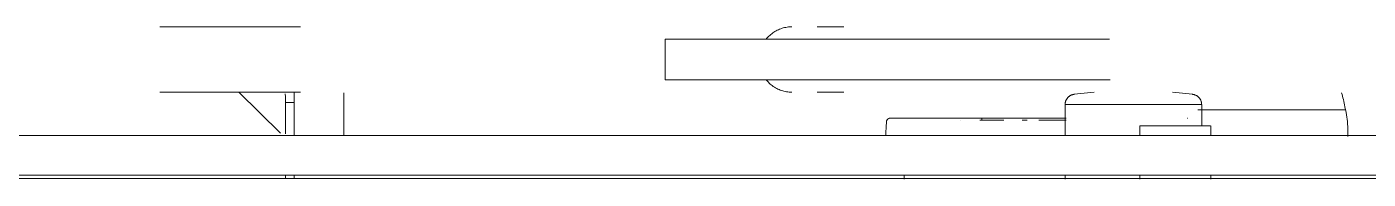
# Model space of a CAD drawing. Header units: millimetres. Extents: x -174154 to -170572, y -111302 to -109817.
# Drawn here: x -173989.14 to -173982.56, y -110912.91 to -110912.17 of the extents above; entities that cross this region are included whole.
import ezdxf

# ---------------------------------------------------------------- set-up
doc = ezdxf.new("R2010")
doc.units = ezdxf.units.MM
doc.linetypes.add('ACAD_ISO02W100', pattern=[15, 12, -3])
doc.layers.add('!Подложка', color=252, linetype='ACAD_ISO02W100', lineweight=25)
doc.layers.add('Специальное оборудование', color=7, linetype='Continuous', lineweight=18)

# ---------------------------------------------------------------- blocks, each defined once
blk = doc.blocks.new('Medical_All_ARJO_Enterprise-8000_Patient-Bed - Citadel-V3-В_АР_ПЭ_03 Этаж')
at = {"layer": 'Специальное оборудование'}
for p, q in [((-42.16, 514.46), (-58.55, 514.46)), ((-8.85, 514.46), (-26.9, 514.46)), ((-26.71, 514.46), (-8.79, 514.46)), ((271.41, 514.46), (263.73, 514.46)), ((263.73, 514.46), (276.93, 514.46)), ((276.25, 514.46), (271.41, 514.46)), ((189.25, 508.46), (189.25, 488.45)), ((189.25, 508.46), (239.32, 508.46)), ((239.32, 508.46), (407.2, 508.46)), ((239.32, 488.45), (189.25, 488.45)), ((407.55, 488.45), (239.32, 488.45)), ((-58.55, 482.46), (-42.16, 482.46)), ((-26.9, 482.46), (-8.85, 482.46)), ((-8.79, 482.46), (-26.71, 482.46)), ((0.59, 462.37), (-19.83, 482.46)), ((7.29, 475.26), (7.29, 482.07)), ((31.69, 482.07), (31.69, 475.26)), ((276.93, 482.46), (263.73, 482.46)), ((263.73, 482.46), (271.41, 482.46)), ((271.41, 482.46), (276.25, 482.46)), ((399.71, 482.46), (389.86, 481.38)), ((447.86, 481.38), (438.01, 482.46)), ((3.1, 476.83), (3.1, 479.65)), ((7.29, 477.34), (3.1, 477.34)), ((3.1, 470.41), (3.1, 476.8)), ((7.29, 472.43), (7.29, 475.26)), ((31.69, 475.26), (31.69, 472.43)), ((385.39, 476.41), (385.39, 460.99)), ((385.39, 476.41), (389.88, 476.41)), ((389.88, 476.41), (402.13, 476.41)), ((402.14, 476.41), (418.86, 476.41)), ((418.89, 476.41), (452.39, 476.41)), ((450.4, 473.76), (494.88, 473.76)), ((452.39, 466), (452.39, 476.41)), ((494.88, 473.76), (500.12, 473.76)), ((500.12, 473.76), (522.91, 473.76)), ((523.18, 472.43), (522.62, 475.26)), ((3.1, 462.08), (3.1, 470.41)), ((7.29, 463.22), (7.29, 472.43)), ((31.69, 472.43), (31.69, 463.22)), ((334.33, 468.77), (334.33, 468.77)), ((355.26, 468.77), (343.58, 468.77)), ((343.58, 468.77), (355.26, 468.77)), ((344.58, 469.7), (344.58, 468.77)), ((346.15, 469.7), (348.88, 469.7)), ((355.27, 468.77), (355.27, 468.77)), ((372.53, 469.7), (355.85, 469.7)), ((372.53, 469.7), (356.1, 469.7)), ((366.6, 468.77), (364.32, 468.77)), ((364.32, 468.77), (366.6, 468.77)), ((366.8, 468.77), (364.55, 468.77)), ((364.55, 468.77), (366.8, 468.77)), ((372.53, 469.7), (375.44, 469.7)), ((372.53, 469.7), (385.83, 469.7)), ((385.83, 469.7), (372.53, 469.7)), ((372.53, 469.7), (385.91, 469.7)), ((385.91, 469.7), (372.53, 469.7)), ((385.85, 468.77), (372.53, 468.77)), ((385.93, 468.77), (372.53, 468.77)), ((445.22, 469.7), (445.31, 469.7)), ((7.48, 461.23), (-1116, 461.23)), ((785.78, 461.23), (1.73, 461.23)), ((7.29, 461.23), (7.29, 463.22)), ((31.69, 463.22), (31.69, 460.99)), ((422.07, 466), (439.72, 466)), ((422.07, 460.99), (422.07, 466)), ((439.72, 466), (456.74, 466)), ((456.79, 460.99), (456.79, 466)), ((524.1, 460.76), (524.07, 463.22)), ((-1116, 441.72), (7.48, 441.72)), ((1.73, 441.72), (785.78, 441.72)), ((3.1, 440.05), (3.1, 441.63)), ((7.29, 441.63), (7.29, 439.97)), ((306.53, 441.95), (306.53, 439.78)), ((385.39, 441.95), (385.39, 439.78)), ((422.07, 439.78), (422.07, 441.95)), ((456.79, 439.78), (456.79, 441.95)), ((-88.81, 440.06), (-1047.99, 440.06)), ((729.01, 440.06), (42.34, 440.06))]:
    blk.add_line(p, q, dxfattribs=at)
at = {"layer": 'Специальное оборудование', "flags": 128}
for points in [[(10.51, 514.46), (7.31, 514.46), (4.12, 514.46), (0.94, 514.46), (-2.21, 514.46), (-5.34, 514.46), (-8.43, 514.46), (-11.49, 514.46), (-14.5, 514.46), (-17.47, 514.46), (-20.39, 514.46), (-23.25, 514.46), (-26.05, 514.46), (-28.79, 514.46), (-31.46, 514.46), (-34.05, 514.46), (-36.57, 514.46), (-39, 514.46), (-41.35, 514.46), (-42.16, 514.46)], [(238.79, 508.38), (239.2, 508.88), (239.62, 509.35), (240.07, 509.81), (240.53, 510.26), (241.01, 510.68), (241.51, 511.08), (242.02, 511.46), (242.55, 511.83), (243.09, 512.17), (243.64, 512.49), (244.21, 512.78), (244.79, 513.06), (245.38, 513.31), (245.98, 513.53), (246.59, 513.74), (247.2, 513.91), (247.82, 514.07), (248.45, 514.19), (249.08, 514.3), (249.72, 514.38), (250.35, 514.43), (250.99, 514.45), (251.34, 514.46)], [(251.34, 482.46), (250.7, 482.47), (250.06, 482.51), (249.42, 482.57), (248.79, 482.66), (248.16, 482.78), (247.53, 482.92), (246.92, 483.08), (246.3, 483.27), (245.7, 483.48), (245.11, 483.72), (244.52, 483.98), (243.95, 484.27), (243.39, 484.57), (242.84, 484.9), (242.3, 485.25), (241.78, 485.62), (241.28, 486.02), (240.79, 486.43), (240.32, 486.86), (239.86, 487.31), (239.42, 487.78), (239.01, 488.26)], [(-42.16, 482.46), (-39.84, 482.46), (-37.44, 482.46), (-34.95, 482.46), (-32.38, 482.46), (-29.74, 482.46), (-27.03, 482.46), (-24.25, 482.46), (-21.41, 482.46), (-18.51, 482.46), (-15.56, 482.46), (-12.56, 482.46), (-9.52, 482.46), (-6.44, 482.46), (-3.32, 482.46), (-0.18, 482.46), (2.99, 482.46), (6.18, 482.46), (9.38, 482.46), (10.51, 482.46)], [(385.39, 476.41), (385.4, 476.61), (385.41, 476.81), (385.43, 477), (385.46, 477.2), (385.49, 477.4), (385.54, 477.59), (385.59, 477.79), (385.65, 477.98), (385.71, 478.17), (385.79, 478.35), (385.87, 478.54), (385.96, 478.72), (386.05, 478.89), (386.16, 479.06), (386.27, 479.23), (386.38, 479.39), (386.51, 479.55), (386.63, 479.7), (386.77, 479.85), (386.91, 479.99), (387.06, 480.13), (387.21, 480.26), (387.36, 480.38), (387.53, 480.5), (387.69, 480.61), (387.86, 480.72), (388.04, 480.82), (388.22, 480.91), (388.4, 480.99), (388.58, 481.07), (388.77, 481.14), (388.96, 481.2), (389.15, 481.25), (389.35, 481.3), (389.54, 481.33), (389.74, 481.36), (389.86, 481.38)], [(447.86, 481.38), (448.06, 481.35), (448.26, 481.32), (448.46, 481.28), (448.65, 481.23), (448.84, 481.17), (449.03, 481.11), (449.22, 481.03), (449.4, 480.96), (449.58, 480.87), (449.76, 480.78), (449.93, 480.67), (450.1, 480.57), (450.26, 480.45), (450.42, 480.33), (450.58, 480.21), (450.73, 480.07), (450.87, 479.93), (451.01, 479.79), (451.14, 479.64), (451.27, 479.48), (451.39, 479.32), (451.5, 479.16), (451.61, 478.99), (451.71, 478.82), (451.8, 478.64), (451.89, 478.46), (451.96, 478.27), (452.04, 478.09), (452.1, 477.9), (452.16, 477.71), (452.2, 477.51), (452.24, 477.32), (452.28, 477.12), (452.3, 476.92), (452.32, 476.72), (452.33, 476.52), (452.33, 476.41)], [(297.55, 460.99), (297.53, 462.44), (297.6, 465.44), (297.74, 467.85)], [(297.74, 467.85), (297.75, 467.93), (297.76, 468.01), (297.77, 468.09), (297.79, 468.16), (297.81, 468.24), (297.84, 468.32), (297.86, 468.39), (297.89, 468.47), (297.92, 468.54), (297.96, 468.61), (298, 468.68), (298.04, 468.75), (298.08, 468.82), (298.13, 468.89), (298.18, 468.95), (298.23, 469.01), (298.28, 469.07), (298.34, 469.13), (298.4, 469.18), (298.46, 469.23), (298.52, 469.28), (298.58, 469.33), (298.65, 469.38), (298.72, 469.42), (298.79, 469.46), (298.86, 469.49), (298.93, 469.53), (299, 469.56), (299.08, 469.59), (299.16, 469.61), (299.23, 469.63), (299.31, 469.65), (299.39, 469.67), (299.47, 469.68), (299.55, 469.69), (299.63, 469.69), (299.71, 469.7), (299.74, 469.7)], [(372.53, 469.7), (369.61, 469.7), (366.71, 469.7), (363.81, 469.7), (360.93, 469.7), (358.06, 469.7), (355.22, 469.7), (352.41, 469.7), (349.63, 469.7), (346.88, 469.7), (344.18, 469.7), (341.52, 469.7), (338.91, 469.7), (336.36, 469.7), (333.86, 469.7), (331.43, 469.7), (329.06, 469.7), (326.76, 469.7), (324.53, 469.7), (322.38, 469.7), (320.31, 469.7), (318.32, 469.7), (316.42, 469.7), (314.61, 469.7), (312.9, 469.7), (311.28, 469.7), (309.75, 469.7), (308.33, 469.7), (307.01, 469.7), (305.79, 469.7), (304.68, 469.7), (303.68, 469.7), (302.79, 469.7), (302.01, 469.7), (301.35, 469.7), (300.8, 469.7), (300.36, 469.7), (300.04, 469.7), (299.83, 469.7), (299.74, 469.7), (299.74, 469.7)], [(299.74, 469.7), (299.79, 469.7), (299.97, 469.7), (300.26, 469.7), (300.67, 469.7), (301.19, 469.7), (301.82, 469.7), (302.57, 469.7), (303.43, 469.7), (304.4, 469.7), (305.48, 469.7), (306.67, 469.7), (307.96, 469.7), (309.36, 469.7), (310.85, 469.7)], [(384.9, 469.7), (382.02, 469.7), (379.12, 469.7), (376.22, 469.7), (373.31, 469.7), (372.53, 469.7)], [(445.39, 469.7), (445.47, 469.69), (445.55, 469.68)], [(42.34, 440.06), (27.83, 440.06), (13.13, 440.06), (-1.74, 440.06), (-16.74, 440.06), (-31.86, 440.06), (-47.07, 440.06), (-62.35, 440.06), (-77.67, 440.06), (-88.81, 440.06)]]:
    blk.add_lwpolyline(points, dxfattribs=at)
at = {"layer": 'Специальное оборудование'}
for centre, major_axis, start_param, end_param in [((510.74, 455.41), (0, 40), 5.231762, 5.442046), ((517.24, 462.5), (0, 20), 4.748168, 5.231762)]:
    blk.add_ellipse(centre, major_axis=major_axis, ratio=0.34202, start_param=start_param, end_param=end_param, dxfattribs=at)
blk.add_open_spline([(2.92, 481.56), (3.03, 480.89), (3.1, 480.25), (3.1, 479.65)], degree=3, dxfattribs=at)
blk = doc.blocks.new('A$C7b4e20c5')
at = {"layer": 'Специальное оборудование', "color": 251, "lineweight": 20, "true_color": 0x636466}
blk.add_blockref('Medical_All_ARJO_Enterprise-8000_Patient-Bed - Citadel-V3-В_АР_ПЭ_03 Этаж', (13905, 1960), dxfattribs=at)

msp = doc.modelspace()

# ---------------------------------------------------------------- block references
at = {"layer": '!Подложка', "ltscale": 20, "xscale": 0.01, "yscale": 0.01, "zscale": 0.01}
msp.add_blockref('A$C7b4e20c5', (-174126.9501, -110936.9124), dxfattribs=at)

doc.saveas('drawing.dxf')
